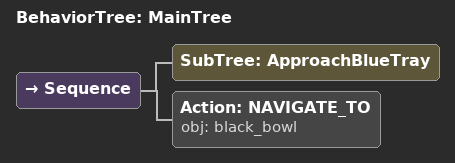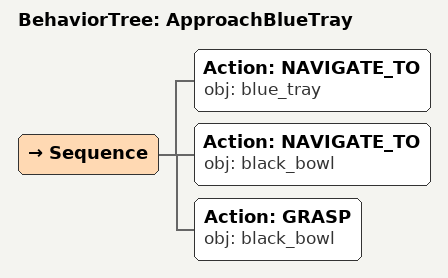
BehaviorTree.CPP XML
<root main_tree_to_execute="MainTree">
  <BehaviorTree ID="MainTree">
    <Sequence>
      <!-- Execute subtree ApproachBlueTray -->
      <SubTree ID="ApproachBlueTray" />
      <!-- Navigate to black_bowl -->
      <Action ID="NAVIGATE_TO" obj="black_bowl" />
    </Sequence>
  </BehaviorTree>
  <!-- Subtree definition ApproachBlueTray -->
  <BehaviorTree ID="ApproachBlueTray">
    <Sequence>
      <!-- Navigate to blue_tray -->
      <Action ID="NAVIGATE_TO" obj="blue_tray" />
      <!-- Navigate to black_bowl -->
      <Action ID="NAVIGATE_TO" obj="black_bowl" />
      <!-- Grasp black_bowl -->
      <Action ID="GRASP" obj="black_bowl" />
    </Sequence>
  </BehaviorTree>
</root>
